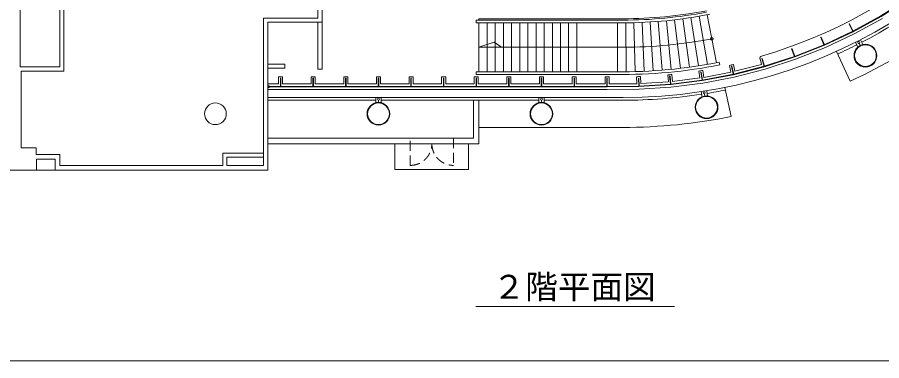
# Model space of a CAD drawing. Units: millimetres on the paper, enlarged 1000 times, with parts at other scales. Extents: x -168458 to 111542, y -102054 to 93946.
# Drawn here: x -95362 to 10672, y -102054 to -59894 of the extents above; entities that cross this region are included whole.
import ezdxf
from ezdxf.enums import TextEntityAlignment as Align

# ---------------------------------------------------------------- set-up
doc = ezdxf.new("R2010")
doc.units = ezdxf.units.MM
doc.header["$LTSCALE"] = 1000
doc.linetypes.add('DASHED1', pattern=[1.8, 1.2, -0.6])
doc.layers.add('1-0_130', color=7, linetype='Continuous', lineweight=9)
doc.layers.add('F-0', color=7, linetype='Continuous', lineweight=9)
doc.styles.add('HG創英角ｺﾞｼｯｸUB', font='')
doc.styles.get('HG創英角ｺﾞｼｯｸUB').set_extended_font_data('HG創英角ｺﾞｼｯｸUB')

msp = doc.modelspace()

# ---------------------------------------------------------------- linework, layer by layer
at = {"layer": '1-0_130'}
for p, q in [((-94995, -58578), (-94995, -65994)), ((-90145, -65994), (-90145, -58578)), ((-89645, -66494), (-89645, -58578)), ((-16250, -66385), (-16729, -60405)), ((-15729, -60315), (-15140, -66286)), ((-14029, -66166), (-14729, -60207)), ((-13729, -60080), (-12919, -66026)), ((-11809, -65864), (-12729, -59935)), ((-11729, -59770), (-10698, -65681)), ((-9588, -65476), (-10729, -59586)), ((10751, -60038), (7311, -61929)), ((-57979, -60494), (-64645, -60494)), ((-64645, -60494), (-64645, -78644)), ((-38729, -60578), (-38729, -66578)), ((-37729, -66578), (-37729, -60578)), ((-36729, -60578), (-36729, -66578)), ((-35729, -66578), (-35729, -60578)), ((-34729, -60578), (-34729, -66578)), ((-33729, -66578), (-33729, -60578)), ((-32729, -60578), (-32729, -66578)), ((-31729, -66578), (-31729, -60578)), ((-30729, -60578), (-30729, -66578)), ((-29729, -66578), (-29729, -60578)), ((-28729, -60578), (-28729, -66578)), ((-27729, -66578), (-27729, -60578)), ((-26729, -60578), (-26729, -66578)), ((-21729, -60578), (-21729, -66578)), ((-20692, -66576), (-20729, -60577)), ((-19729, -60561), (-19582, -66559)), ((-18471, -66522), (-18729, -60527)), ((-17729, -60475), (-17361, -66464)), ((7121, -61622), (6667, -60731)), ((6720, -60704), (7174, -61595)), ((3588, -63282), (3191, -62365)), ((3246, -62341), (3643, -63259)), ((7311, -61929), (3758, -63601)), ((3758, -63601), (108, -65046)), ((7469, -62974), (7791, -63606)), ((8064, -63419), (7913, -63122)), ((7922, -63118), (8073, -63415)), ((8385, -63304), (8063, -62671)), ((-42, -64718), (-381, -63777)), ((-325, -63756), (14, -64697)), ((5144, -64084), (6795, -67728)), ((-9197, -65739), (-9261, -65412)), ((-4034, -64962), (-3755, -65922)), ((-3698, -65905), (-3977, -64945)), ((108, -65046), (-3626, -66260)), ((-94995, -65994), (-90145, -65994)), ((-64645, -66161), (-62562, -66161)), ((-21857, -66578), (-39062, -66578)), ((-11528, -66633), (-11371, -67621)), ((-11312, -67611), (-11469, -66624)), ((-7755, -65915), (-7537, -66891)), ((-7478, -66878), (-7696, -65902)), ((-3626, -66260), (-7429, -67236)), ((-59032, -68381), (-59032, -67381)), ((-55092, -67381), (-55092, -68381)), ((-51092, -67381), (-51092, -68381)), ((-27009, -67381), (-27009, -68381)), ((-22986, -68381), (-22986, -67381)), ((-19172, -67352), (-19140, -68351)), ((-19080, -68349), (-19112, -67350)), ((-15338, -67112), (-15244, -68108)), ((-15185, -68102), (-15279, -67107)), ((-7429, -67236), (-11285, -67972)), ((-23016, -68741), (-64645, -68741)), ((-27289, -68078), (-30812, -68078)), ((-19098, -68710), (-23013, -68741)), ((-15181, -68464), (-19098, -68710)), ((-11285, -67972), (-15181, -68464)), ((-10688, -69611), (-10799, -68909)), ((-8569, -68503), (-7791, -72087)), ((-21062, -69744), (-64645, -69744)), ((-51387, -69743), (-51389, -70453)), ((-50722, -70454), (-50721, -69744)), ((-31392, -69743), (-31393, -70453)), ((-30727, -70454), (-30726, -69744)), ((-11458, -69014), (-11347, -69715)), ((-11029, -69622), (-11081, -69292)), ((-11071, -69291), (-11019, -69620)), ((-64645, -70078), (-51388, -70078)), ((-51060, -70078), (-51060, -70411)), ((-51050, -70411), (-51050, -70078)), ((-50721, -70078), (-31393, -70078)), ((-39395, -70078), (-39395, -74744)), ((-38729, -75411), (-38729, -70078)), ((-31064, -70078), (-31065, -70411)), ((-31055, -70411), (-31054, -70078)), ((-30726, -70078), (-21062, -70078)), ((-38729, -73411), (-21062, -73411)), ((-39395, -74744), (-64645, -74744)), ((-38729, -75411), (-64645, -75411)), ((-90712, -78644), (-90712, -77311)), ((-70145, -76578), (-65145, -76578)), ((-70145, -78078), (-70145, -76578)), ((-65145, -77078), (-69645, -77078)), ((-69645, -77078), (-69645, -78078)), ((-92995, -78644), (-152729, -78644)), ((-64645, -78644), (-92995, -78644))]:
    msp.add_line(p, q, dxfattribs=at)
at = {"layer": '1-0_130', "linetype": 'DASHED1'}
for p, q in [((-37729, -70078), (-34395, -70078)), ((-47174, -78078), (-47174, -74744)), ((-41841, -74744), (-41841, -78078)), ((-47174, -75411), (-48053, -75411)), ((-41841, -75411), (-40962, -75411))]:
    msp.add_line(p, q, dxfattribs=at)
at = {"layer": '1-0_130'}
for points in [[(-69645, -78078), (-65145, -78078), (-65145, -59994), (-58479, -59994), (-58479, -52544), (-66295, -52544), (-66295, -49944), (-69729, -49944)], [(-57979, -52578), (-57979, -66244), (-58479, -66244), (-58479, -60494)], [(13898, -57686), (10599, -59780), (7175, -61662), (3639, -63326), (6, -64764), (-3710, -65971), (-7494, -66943), (-11332, -67675), (-15209, -68165), (-19108, -68410), (-23016, -68441), (-64479, -68441)], [(-19110, -68350), (-15215, -68105), (-11342, -67616), (-7507, -66884), (-3727, -65914), (-14, -64707), (3615, -63270), (7147, -61608), (10568, -59728), (13864, -57636)], [(-21062, -60578), (-39062, -60578), (-39062, -60244), (-21062, -60244)], [(-21062, -60078), (-38729, -60078), (-38729, -60244)], [(-35980, -63578), (-36874, -62958), (-38729, -63578), (-21062, -63578)], [(-62562, -66161), (-62562, -65661), (-64645, -65661)], [(-7518, -65691), (-7331, -66526), (-4053, -65684), (-4256, -64987)], [(-94895, -75911), (-94895, -66494), (-89645, -66494)], [(-39062, -66578), (-39062, -66911), (-21857, -66911)], [(-15075, -66920), (-14995, -67772), (-11637, -67348), (-11771, -66502)], [(-11277, -66424), (-11144, -67269), (-7819, -66635), (-8006, -65800)], [(-30812, -68078), (-30812, -67214), (-31312, -67214), (-31312, -68078), (-34812, -68078), (-34812, -67214), (-35312, -67214), (-35312, -68078), (-38812, -68078), (-38812, -67214), (-39312, -67214), (-39312, -68078), (-42812, -68078), (-42812, -67214), (-43312, -67214), (-43312, -68078), (-46812, -68078), (-46812, -67214), (-47312, -67214), (-47312, -68078), (-50812, -68078), (-50812, -67214), (-51312, -67214), (-51312, -68078), (-54812, -68078), (-54812, -67214), (-55312, -67214), (-55312, -68078), (-58812, -68078), (-58812, -67214), (-59312, -67214), (-59312, -68078), (-62812, -68078), (-62812, -67214), (-63312, -67214), (-63312, -68078), (-64645, -68078)], [(-63092, -68381), (-63092, -67381), (-63032, -67381), (-63032, -68381)], [(-59032, -67381), (-59092, -67381), (-59092, -68381)], [(-55032, -68381), (-55032, -67381), (-55092, -67381)], [(-51032, -68381), (-51032, -67381), (-51092, -67381)], [(-47092, -68381), (-47092, -67381), (-47032, -67381), (-47032, -68381)], [(-43092, -68381), (-43092, -67381), (-43032, -67381), (-43032, -68381)], [(-39092, -68381), (-39092, -67381), (-39032, -67381), (-39032, -68381)], [(-35032, -68381), (-35032, -67381), (-35092, -67381), (-35092, -68381)], [(-31092, -68381), (-31092, -67381), (-31032, -67381), (-31032, -68381)], [(-27289, -68078), (-27289, -67214), (-26789, -67214), (-26789, -68078), (-23266, -68078), (-23266, -67214), (-22766, -67214), (-22766, -68076), (-19370, -68049), (-19397, -67192)], [(-27069, -68381), (-27069, -67381), (-27009, -67381)], [(-22986, -67381), (-23046, -67381), (-23046, -68381)], [(-18897, -67176), (-18870, -68031), (-15493, -67819), (-15573, -66967)], [(-64479, -68441), (-64479, -68381), (-23016, -68381), (-19110, -68350)], [(-94895, -75911), (-93062, -75911), (-93062, -76744), (-90145, -76744)], [(-49045, -75411), (-49045, -78578), (-40007, -78578), (-40007, -75411)], [(-90712, -77311), (-92995, -77311), (-92995, -78644)], [(-90145, -76744), (-90145, -78078), (-70145, -78078)]]:
    msp.add_lwpolyline(points, dxfattribs=at)
msp.add_lwpolyline([(-64529, -68361), (-64529, -68461), (-64445, -68461), (-64445, -68518), (-64612, -68518), (-64612, -68304), (-64445, -68304), (-64445, -68361)], close=True, dxfattribs=at)
for centre, radius in [((-10158, -62531), 167), ((8674, -64605), 1400), ((8674, -64605), 1333), ((7861, -63009), 125), ((-51054, -69953), 125), ((-31059, -69953), 125), ((-10816, -70938), 1400), ((-10816, -70938), 1333), ((-11096, -69168), 125), ((-71062, -71744), 1333), ((-51057, -71744), 1400), ((-51057, -71744), 1333), ((-31062, -71744), 1400), ((-31062, -71744), 1333)]:
    msp.add_circle(centre, radius, dxfattribs=at)
for centre, radius, start, end in [((-21062, -6244), 67500, 294.37421, 348.39391), ((-21062, -6244), 60833, 286.21568, 336.44302), ((-21062, -6244), 63500, 270, 336.44962), ((-21062, -6244), 63833, 297.29919, 314.70079), ((-21062, -6244), 53833, 270, 280.96352), ((-21062, -6244), 54000, 270, 280.93814), ((-21062, -6244), 54333, 270, 281.31503), ((-21062, -6244), 61137, 296.97188, 297.02811), ((-21062, -6244), 57333, 270, 280.96352), ((-21062, -6244), 61137, 293.37187, 293.4281), ((-21062, -6244), 63833, 294.37421, 296.70079), ((-4000, -64914), 268, 106.2, 196.09007), ((-21062, -6244), 61137, 289.77188, 289.82811), ((-21062, -6244), 60667, 269.18552, 281.27834), ((-21062, -6244), 60333, 269.24596, 281.28008), ((-21062, -6244), 60970, 282.36505, 282.83493), ((-21062, -6244), 61137, 286.17188, 286.2281), ((-21062, -6244), 60970, 278.76506, 279.23492), ((-21062, -6244), 61137, 278.97188, 279.02811), ((-21062, -6244), 61137, 282.57188, 282.62811), ((-21062, -6244), 60970, 271.56506, 272.03493), ((-21062, -6244), 61137, 271.77188, 271.82811), ((-21062, -6244), 60970, 275.16505, 275.63493), ((-21062, -6244), 61137, 275.37187, 275.4281), ((-21062, -6244), 63833, 279.29919, 281.35083), ((-21062, -6244), 63833, 270, 278.70079), ((-21062, -6244), 67167, 270, 281.39539)]:
    msp.add_arc(centre, radius, start, end, dxfattribs=at)
at = {"layer": '1-0_130', "linetype": 'DASHED1'}
for centre, start, end in [((-47174, -75411), 270, 0), ((-41841, -75411), 180, 270)]:
    msp.add_arc(centre, 2667, start, end, dxfattribs=at)
at = {"layer": 'F-0'}
for p, q in [((-39133, -95398), (-14742, -95398)), ((-168458, -102054), (111542, -102054))]:
    msp.add_line(p, q, dxfattribs=at)

# ---------------------------------------------------------------- texts
at = {"layer": 'F-0', "style": 'HG創英角ｺﾞｼｯｸUB'}
msp.add_text('２階平面図', height=2933, dxfattribs=at).set_placement((-37057, -95327), align=Align.BOTTOM_LEFT)

doc.saveas('drawing.dxf')
